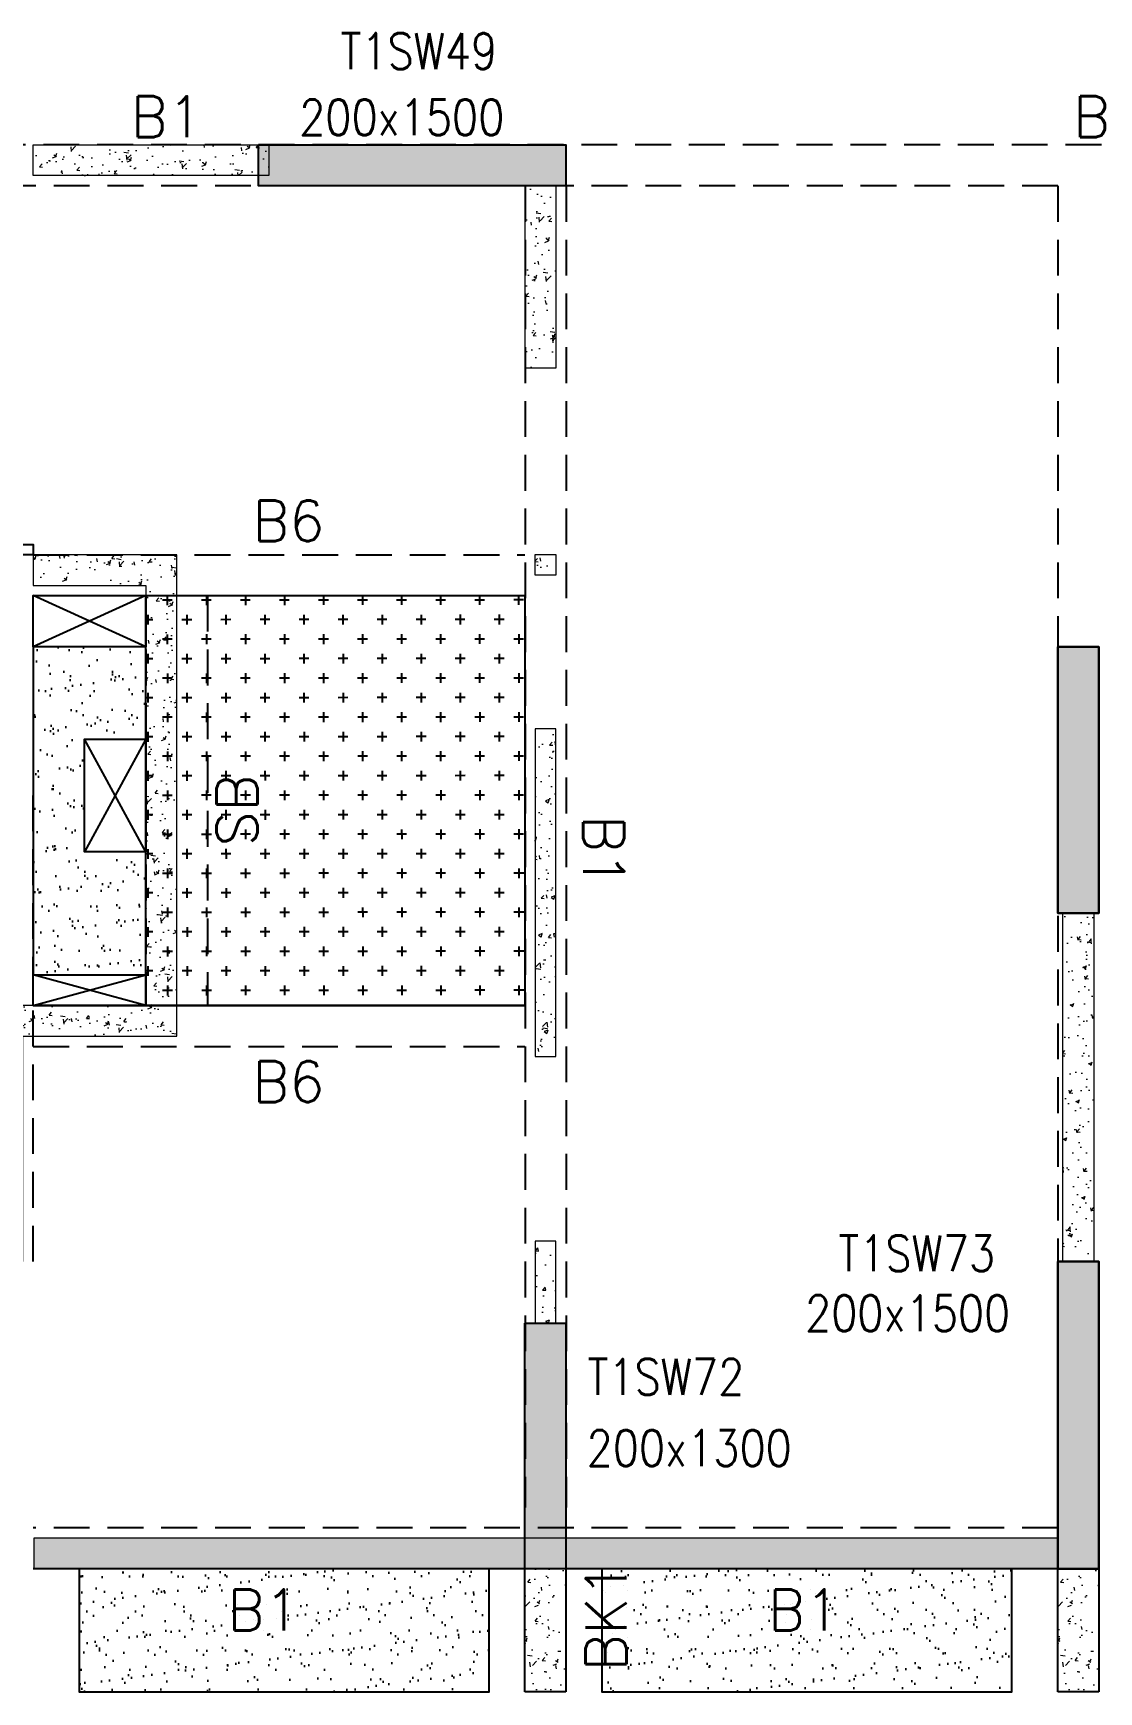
# Model space of a CAD drawing. Header units: millimetres. Extents: x 1078357 to 2594950, y -4969473 to -4636555.
# Drawn here: x 1381976 to 1387176, y -4673310 to -4665214 of the extents above; entities that cross this region are included whole.
import ezdxf

# ---------------------------------------------------------------- set-up
doc = ezdxf.new("R2010")
doc.units = ezdxf.units.MM
for name, pattern in [('CONTINOUS', [0]), ('HIDDEN', [0.375, 0.25, -0.125]), ('New Retail block$0$CONTINOUS', [0])]:
    doc.linetypes.add(name, pattern=pattern)
for name, color, linetype, lineweight in [('A-_ANOTDIMA_D-', 6, 'Continuous', 13), ('COL. NO.', 30, 'Continuous', 25), ('COL. SIZE', 7, 'Continuous', 25), ('HATCH', 8, 'Continuous', 30), ('S-NON STR RCC WALL', 8, 'Continuous', 0)]:
    doc.layers.add(name, color=color, linetype=linetype, lineweight=lineweight)
for name, color, linetype in [('B-200x325', 201, 'HIDDEN'), ('B-200x650', 241, 'HIDDEN'), ('B-300xSLAB THK.', 151, 'Continuous'), ('BK1-200x650', 241, 'HIDDEN'), ('DROP SLAB', 8, 'Continuous'), ('S-COLUMN_SHEAR WALL', 1, 'Continuous'), ('S-PROJECTION', 54, 'New Retail block$0$CONTINOUS'), ('SLAB FOLD', 8, 'Continuous')]:
    doc.layers.add(name, color=color, linetype=linetype)
doc.styles.add('ROMANS', font='romans.shx', dxfattribs={"width": 0.85})

# ---------------------------------------------------------------- blocks, each defined once
blk = doc.blocks.new('G$CD63B60BD')
at = {"layer": 'COL. NO.', "linetype": 'Continuous', "style": 'ROMANS', "width": 0.85}
for s, p in [('T1SW49', (27799.5, 7320.5, -320.4)), ('T1SW73', (30229.3, 1452.6, -320.4)), ('T1SW72', (29004.9, 849.9, -320.4))]:
    blk.add_text(s, height=175, dxfattribs=at).set_placement(p)
at = {"layer": 'COL. SIZE', "linetype": 'Continuous', "style": 'ROMANS', "width": 0.85}
for s, p in [('200x1500', (27598.3, 6997, -320.4)), ('200x1500', (30066.9, 1160.2, -320.4)), ('200x1300', (29000.9, 502.1, -320.4))]:
    blk.add_text(s, height=175, dxfattribs=at).set_placement(p)

msp = doc.modelspace()

# ---------------------------------------------------------------- hatches: boundary and pattern name
at = {"layer": 'DROP SLAB'}
h = msp.add_hatch(dxfattribs=at)
h.set_pattern_fill('CROSS', color=8, scale=15, angle=0.03079)
h.set_pattern_definition([(180.03079016, (-9589313.53, 42169031.03), (-95.19879988, -95.30117261), [47.625, -142.875]), (270.03079016, (-9589337.36, 42169054.83), (95.30117261, -95.19879988), [47.625, -142.875])])
h.paths.add_polyline_path([(1382526.2, -4667959.7), (1384376.2, -4667959.6), (1384376.2, -4669959.4), (1382526.2, -4669959.6)])
at = {"layer": 'HATCH'}
h = msp.add_hatch(dxfattribs=at)
h.set_pattern_fill('AR-SAND', color=8, scale=3, angle=180.02985)
h.set_pattern_definition([(37.47015413, (-4813216.87, 23606765.77), (-4.72361136, 146.8264517), [0, -115.824, 0, -129.54, 0, -123.825]), (7.4701541, (-4813216.87, 23606765.77), (134.9689868, 214.9772528), [0, -62.484, 0, -104.394, 0, -40.005]), (327.47015413, (-4813310.6, 23606765.82), (237.29790347, 0.3075449), [0, -38.1, 0, -137.16, 0, -179.07]), (317.4701541, (-4813310.6, 23606765.82), (229.1017424, 66.759465), [0, -19.05, 0, -89.916, 0, -102.87])])
h.paths.add_polyline_path([(1381976.3, -4669809.6), (1382526.3, -4669809.6), (1382526.3, -4669209.6), (1382226.4, -4669209.6), (1382226.4, -4668659.6), (1382526.3, -4668659.7), (1382526.3, -4668209.6), (1381976.4, -4668209.6)])
h = msp.add_hatch(dxfattribs=at)
h.set_pattern_fill('AR-SAND', color=8, scale=3, angle=179.97015)
h.set_pattern_definition([(37.47015413, (-3685531.5, 18698798.92), (-4.72361136, 146.8264517), [0, -115.824, 0, -129.54, 0, -123.825]), (7.4701541, (-3685531.5, 18698798.92), (134.9689868, 214.9772528), [0, -62.484, 0, -104.394, 0, -40.005]), (327.4701541, (-3685625.23, 18698798.96), (237.2979035, 0.3075449), [0, -38.1, 0, -137.16, 0, -179.07]), (317.4701541, (-3685625.23, 18698798.96), (229.1017424, 66.759465), [0, -19.05, 0, -89.916, 0, -102.87])])
h.paths.add_polyline_path([(1384201.5, -4672709.7), (1382201.5, -4672709.7), (1382201.5, -4673309.7), (1384201.5, -4673309.7)])
h = msp.add_hatch(dxfattribs=at)
h.set_pattern_fill('AR-SAND', color=8, scale=3, angle=179.97015)
h.set_pattern_definition([(37.47015413, (-3688081.5, 18698798.92), (-4.72361136, 146.8264517), [0, -115.824, 0, -129.54, 0, -123.825]), (7.4701541, (-3688081.5, 18698798.92), (134.9689868, 214.9772528), [0, -62.484, 0, -104.394, 0, -40.005]), (327.4701541, (-3688175.23, 18698798.96), (237.2979035, 0.3075449), [0, -38.1, 0, -137.16, 0, -179.07]), (317.4701541, (-3688175.23, 18698798.96), (229.1017424, 66.759465), [0, -19.05, 0, -89.916, 0, -102.87])])
h.paths.add_polyline_path([(1386751.5, -4672709.7), (1384751.5, -4672709.7), (1384751.5, -4673309.7), (1386751.5, -4673309.7)])
at = {"layer": 'S-COLUMN_SHEAR WALL', "lineweight": 25}
h = msp.add_hatch(color=1, dxfattribs=at)
h.dxf.hatch_style = 1
h.paths.add_polyline_path([(1383076.3, -4665759.7), (1384576.3, -4665759.7), (1384576.3, -4665959.7), (1383076.3, -4665959.7)])
at = {"layer": 'S-COLUMN_SHEAR WALL', "lineweight": 25, "extrusion": (-1.00316e-06, -1.91639e-11, 1)}
h = msp.add_hatch(color=1, dxfattribs=at)
h.dxf.hatch_style = 1
h.paths.add_polyline_path([(1386976.3, -4668209.7), (1387176.3, -4668209.7), (1387176.3, -4669509.7), (1386976.3, -4669509.7)])
at = {"layer": 'S-COLUMN_SHEAR WALL', "lineweight": 25, "extrusion": (1.00316e-06, -2.11765e-11, 1)}
h = msp.add_hatch(color=1, dxfattribs=at)
h.dxf.hatch_style = 1
h.paths.add_polyline_path([(1387176.3, -4668209.7), (1386976.3, -4668209.7), (1386976.3, -4669509.7), (1387176.3, -4669509.7)])
at = {"layer": 'S-COLUMN_SHEAR WALL', "lineweight": 25, "extrusion": (-1.00316e-06, -1.91639e-11, 1)}
h = msp.add_hatch(color=1, dxfattribs=at)
h.dxf.hatch_style = 1
h.paths.add_polyline_path([(1386976.2, -4672709.7), (1387176.2, -4672709.7), (1387176.2, -4671209.7), (1386976.2, -4671209.7)])
at = {"layer": 'S-COLUMN_SHEAR WALL', "lineweight": 25, "extrusion": (1.00316e-06, -2.11765e-11, 1)}
h = msp.add_hatch(color=1, dxfattribs=at)
h.dxf.hatch_style = 1
h.paths.add_polyline_path([(1387176.2, -4672709.7), (1386976.2, -4672709.7), (1386976.2, -4671209.7), (1387176.2, -4671209.7)])
at = {"layer": 'S-COLUMN_SHEAR WALL', "lineweight": 25}
h = msp.add_hatch(color=1, dxfattribs=at)
h.dxf.hatch_style = 1
h.paths.add_polyline_path([(1384576.2, -4671509.7), (1384576.2, -4672709.7), (1384376.2, -4672709.7), (1384376.2, -4671509.7)])
at = {"layer": 'S-NON STR RCC WALL'}
h = msp.add_hatch(dxfattribs=at)
h.set_pattern_fill('AR-CONC', color=256)
h.set_pattern_definition([(50, (-4983719.23, 23434810.46), (182.184669, -15.9390855), [19.05, -209.55]), (355, (-4983719.23, 23434810.46), (-35.2434214, 191.0568452), [15.24, -167.6405842]), (100.4514447, (-4983704.05, 23434809.13), (146.9412471, 175.1177519), [16.1900088, -178.0902446]), (46.1842, (-4983719.23, 23434861.26), (271.0790409, -42.042328), [28.575, -314.325]), (96.6355576, (-4983696.64, 23434857.75), (237.404134, 247.4261246), [24.2850231, -267.1356082]), (351.1841512, (-4983719.23, 23434861.26), (237.404134, 247.4261246), [22.859967, -251.459732]), (21, (-4983693.83, 23434848.56), (151.6143913, -102.2651982), [19.05, -209.55]), (326, (-4983693.83, 23434848.56), (61.8020283, 184.1879661), [15.24, -167.64]), (71.451445, (-4983681.2, 23434840.03), (213.4164193, 81.9227689), [16.1900088, -178.0899376]), (37.5, (-4983719.23, 23434810.456), (3.08860325, 84.55503887), [0, -165.608, 0, -170.18, 0, -168.275]), (7.5, (-4983719.23, 23434810.46), (66.8196625, 100.18057482), [0, -97.028, 0, -161.798, 0, -64.135]), (327.5, (-4983775.87, 23434810.456), (135.59059517, -5.728744), [0, -63.5, 0, -198.12, 0, -262.89]), (317.5, (-4983801.27, 23434810.46), (148.1291814, 25.42649103), [0, -82.55, 0, -131.572, 0, -186.69])])
h.paths.add_polyline_path([(1383126.5, -4665909.7), (1381976.5, -4665909.7), (1381976.5, -4665759.7), (1383126.5, -4665759.7)])
h = msp.add_hatch(dxfattribs=at)
h.set_pattern_fill('AR-CONC', color=256, angle=180)
h.set_pattern_definition([(50, (-6067158.69, 28115539.61), (182.184669, -15.93908554), [19.05, -209.55]), (355, (-6067158.7, 28115539.61), (-35.2434214, 191.0568452), [15.24, -167.6405842]), (100.4514447, (-6067143.51, 28115538.29), (146.9412471, 175.1177519), [16.1900088, -178.0902446]), (46.1842, (-6067158.7, 28115590.41), (271.0790409, -42.042328), [28.575, -314.325]), (96.6355576, (-6067136.1, 28115586.9), (237.404134, 247.4261246), [24.2850231, -267.1356082]), (351.1841512, (-6067158.7, 28115590.41), (237.404134, 247.4261246), [22.859967, -251.459732]), (21, (-6067133.29, 28115577.71), (151.6143913, -102.2651982), [19.05, -209.55]), (326, (-6067133.3, 28115577.71), (61.8020283, 184.1879661), [15.24, -167.64]), (71.451445, (-6067120.66, 28115569.2), (213.4164193, 81.9227689), [16.1900088, -178.0899376]), (37.5, (-6067158.69, 28115539.614), (3.08860325, 84.55503887), [0, -165.608, 0, -170.18, 0, -168.275]), (7.5, (-6067158.69, 28115539.61), (66.8196625, 100.18057482), [0, -97.028, 0, -161.798, 0, -64.135]), (327.5, (-6067215.334, 28115539.614), (135.59059517, -5.72874399), [0, -63.5, 0, -198.12, 0, -262.89]), (317.5, (-6067240.73, 28115539.61), (148.1291814, 25.42649103), [0, -82.55, 0, -131.572, 0, -186.69])])
h.paths.add_polyline_path([(1384376.5, -4665959.7), (1384526.5, -4665959.7), (1384526.5, -4666849.6), (1384376.5, -4666849.6)])
h = msp.add_hatch(dxfattribs=at)
h.set_pattern_fill('AR-CONC', color=256, angle=180)
h.set_pattern_definition([(50, (-4983719.23, 23434810.46), (182.184669, -15.9390855), [19.05, -209.55]), (355, (-4983719.23, 23434810.46), (-35.2434214, 191.0568452), [15.24, -167.6405842]), (100.4514447, (-4983704.05, 23434809.13), (146.9412471, 175.1177519), [16.1900088, -178.0902446]), (46.1842, (-4983719.23, 23434861.26), (271.0790409, -42.042328), [28.575, -314.325]), (96.6355576, (-4983696.64, 23434857.75), (237.404134, 247.4261246), [24.2850231, -267.1356082]), (351.1841512, (-4983719.23, 23434861.26), (237.404134, 247.4261246), [22.859967, -251.459732]), (21, (-4983693.83, 23434848.56), (151.6143913, -102.2651982), [19.05, -209.55]), (326, (-4983693.83, 23434848.56), (61.8020283, 184.1879661), [15.24, -167.64]), (71.451445, (-4983681.2, 23434840.03), (213.4164193, 81.9227689), [16.1900088, -178.0899376]), (37.5, (-4983719.23, 23434810.456), (3.08860325, 84.55503887), [0, -165.608, 0, -170.18, 0, -168.275]), (7.5, (-4983719.23, 23434810.46), (66.8196625, 100.18057482), [0, -97.028, 0, -161.798, 0, -64.135]), (327.5, (-4983775.87, 23434810.456), (135.59059517, -5.728744), [0, -63.5, 0, -198.12, 0, -262.89]), (317.5, (-4983801.27, 23434810.46), (148.1291814, 25.42649103), [0, -82.55, 0, -131.572, 0, -186.69])])
h.paths.add_polyline_path([(1382676.5, -4670109.7), (1382676.5, -4667759.7), (1381976.5, -4667759.7), (1381976.5, -4667909.7), (1382526.5, -4667909.7), (1382526.5, -4669959.7), (1381776.5, -4669959.7), (1381776.5, -4671209.7), (1381926.5, -4671209.7), (1381926.5, -4670109.7)])
h = msp.add_hatch(dxfattribs=at)
h.set_pattern_fill('AR-CONC', color=256, angle=180)
h.set_pattern_definition([(50, (2481701, -9254853.38), (182.184669, -15.9390855), [19.05, -209.55]), (355, (2481701, -9254853.38), (-35.2434214, 191.056845), [15.24, -167.640584]), (100.4514447, (2481716.19, -9254854.7), (146.941247, 175.117752), [16.190009, -178.0902446]), (46.1842, (2481701, -9254802.58), (271.079041, -42.042328), [28.575, -314.325]), (96.6355576, (2481723.6, -9254806.08), (237.404134, 247.426125), [24.285023, -267.135608]), (351.184151, (2481701, -9254802.58), (237.404134, 247.426125), [22.859967, -251.459732]), (21, (2481726.4, -9254815.28), (151.6143913, -102.265198), [19.05, -209.55]), (326, (2481726.4, -9254815.28), (61.802028, 184.187966), [15.24, -167.64]), (71.451445, (2481739.04, -9254823.8), (213.416419, 81.922769), [16.190009, -178.0899376]), (37.5, (2481701.01, -9254853.376), (3.08860325, 84.5550389), [0, -165.608, 0, -170.18, 0, -168.275]), (7.5, (2481701.01, -9254853.38), (66.8196625, 100.1805748), [0, -97.028, 0, -161.798, 0, -64.135]), (327.5, (2481644.365, -9254853.376), (135.5905952, -5.728744), [0, -63.5, 0, -198.12, 0, -262.89]), (317.5, (2481618.97, -9254853.38), (148.1291814, 25.426491), [0, -82.55, 0, -131.572, 0, -186.69])])
h.paths.add_polyline_path([(1384426.5, -4667759.5), (1384526.5, -4667759.5), (1384526.5, -4667859.5), (1384426.5, -4667859.5)])
h = msp.add_hatch(dxfattribs=at)
h.set_pattern_fill('AR-CONC', color=256, angle=180)
h.set_pattern_definition([(50, (2481714.22, -9253488.71), (182.184669, -15.9390855), [19.05, -209.55]), (355, (2481714.22, -9253488.71), (-35.2434214, 191.056845), [15.24, -167.640584]), (100.4514447, (2481729.4, -9253490.04), (146.941247, 175.117752), [16.190009, -178.0902446]), (46.1842, (2481714.22, -9253437.9), (271.079041, -42.042328), [28.575, -314.325]), (96.6355576, (2481736.8, -9253441.41), (237.404134, 247.426125), [24.285023, -267.135608]), (351.184151, (2481714.22, -9253437.9), (237.404134, 247.426125), [22.859967, -251.459732]), (21, (2481739.62, -9253450.61), (151.6143913, -102.265198), [19.05, -209.55]), (326, (2481739.62, -9253450.61), (61.802028, 184.187966), [15.24, -167.64]), (71.451445, (2481752.26, -9253459.13), (213.416419, 81.922769), [16.190009, -178.0899376]), (37.5, (2481714.22, -9253488.71), (3.08860325, 84.5550389), [0, -165.608, 0, -170.18, 0, -168.275]), (7.5, (2481714.22, -9253488.71), (66.8196625, 100.1805748), [0, -97.028, 0, -161.798, 0, -64.135]), (327.5, (2481657.58, -9253488.71), (135.5905952, -5.728744), [0, -63.5, 0, -198.12, 0, -262.89]), (317.5, (2481632.18, -9253488.71), (148.1291814, 25.426491), [0, -82.55, 0, -131.572, 0, -186.69])])
h.paths.add_polyline_path([(1384426.5, -4670209.5), (1384526.5, -4670209.5), (1384526.5, -4668609.5), (1384426.5, -4668609.5)])
at = {"layer": 'S-NON STR RCC WALL', "ltscale": 700}
h = msp.add_hatch(dxfattribs=at)
h.set_pattern_fill('AR-CONC', color=256)
h.set_pattern_definition([(50, (253885.15, 106283), (182.184669, -15.9390855), [19.05, -209.55]), (355, (253885.15, 106283), (-35.2434214, 191.056845), [15.24, -167.640584]), (100.4514447, (253900.33, 106281.68), (146.941247, 175.117752), [16.190009, -178.0902446]), (46.1842, (253885.15, 106333.8), (271.079041, -42.042328), [28.575, -314.325]), (96.6355576, (253907.74, 106330.3), (237.404134, 247.426125), [24.285023, -267.135608]), (351.184151, (253885.15, 106333.8), (237.404134, 247.426125), [22.859967, -251.459732]), (21, (253910.55, 106321.1), (151.6143913, -102.265198), [19.05, -209.55]), (326, (253910.55, 106321.1), (61.802028, 184.187966), [15.24, -167.64]), (71.451445, (253923.19, 106312.58), (213.416419, 81.922769), [16.190009, -178.0899376]), (37.5, (253885.15, 106283.004), (3.08860325, 84.5550389), [0, -165.608, 0, -170.18, 0, -168.275]), (7.5, (253885.15, 106283), (66.8196625, 100.1805748), [0, -97.028, 0, -161.798, 0, -64.135]), (327.5, (253828.51, 106283.004), (135.5905952, -5.728744), [0, -63.5, 0, -198.12, 0, -262.89]), (317.5, (253803.11, 106283), (148.1291814, 25.426491), [0, -82.55, 0, -131.572, 0, -186.69])])
h.paths.add_polyline_path([(1387001.5, -4669509.7), (1387151.5, -4669509.7), (1387151.5, -4671209.7), (1387001.5, -4671209.7)])
at = {"layer": 'S-NON STR RCC WALL'}
h = msp.add_hatch(dxfattribs=at)
h.set_pattern_fill('AR-CONC', color=256, angle=180)
h.set_pattern_definition([(50, (1384489.5, -4569469.52), (182.18467, -15.93909), [19.05, -209.55]), (355, (1384489.5, -4569469.52), (-35.24342, 191.05685), [15.24, -167.6406]), (100.45144, (1384504.69, -4569470.85), (146.94125, 175.11775), [16.19, -178.09024]), (46.1842, (1384489.5, -4569418.72), (271.07904, -42.04233), [28.575, -314.325]), (96.63556, (1384512.1, -4569422.23), (237.4041, 247.4261), [24.285, -267.1356]), (351.18415, (1384489.5, -4569418.72), (237.4041, 247.4261), [22.86, -251.4597]), (21, (1384514.9, -4569431.42), (151.6144, -102.2652), [19.05, -209.55]), (326, (1384514.9, -4569431.42), (61.80203, 184.18797), [15.24, -167.64]), (71.45144, (1384527.54, -4569439.95), (213.41642, 81.92277), [16.19, -178.08994]), (37.5, (1384489.505, -4569469.524), (3.088603, 84.55504), [0, -165.608, 0, -170.18, 0, -168.275]), (7.5, (1384489.51, -4569469.52), (66.81966, 100.180575), [0, -97.028, 0, -161.798, 0, -64.135]), (327.5, (1384432.863, -4569469.524), (135.590595, -5.728744), [0, -63.5, 0, -198.12, 0, -262.89]), (317.5, (1384407.46, -4569469.52), (148.12918, 25.42649), [0, -82.55, 0, -131.572, 0, -186.69])])
h.paths.add_polyline_path([(1384426.5, -4671510), (1384526.5, -4671510), (1384526.5, -4671109.5), (1384426.5, -4671109.5)])
h = msp.add_hatch(dxfattribs=at)
h.set_pattern_fill('AR-CONC', color=256, angle=180)
h.set_pattern_definition([(50, (-6080943.95, 28118829.64), (182.184669, -15.93908554), [19.05, -209.55]), (355, (-6080943.95, 28118829.64), (-35.2434214, 191.0568452), [15.24, -167.6405842]), (100.4514447, (-6080928.76, 28118828.32), (146.9412471, 175.1177519), [16.1900088, -178.0902446]), (46.1842, (-6080943.95, 28118880.44), (271.0790409, -42.042328), [28.575, -314.325]), (96.6355576, (-6080921.36, 28118876.94), (237.404134, 247.4261246), [24.2850231, -267.1356082]), (351.1841512, (-6080943.95, 28118880.44), (237.404134, 247.4261246), [22.859967, -251.459732]), (21, (-6080918.55, 28118867.74), (151.6143913, -102.2651982), [19.05, -209.55]), (326, (-6080918.55, 28118867.74), (61.8020283, 184.1879661), [15.24, -167.64]), (71.451445, (-6080905.91, 28118859.22), (213.4164193, 81.9227689), [16.1900088, -178.0899376]), (37.5, (-6080943.946, 28118829.644), (3.08860325, 84.55503887), [0, -165.608, 0, -170.18, 0, -168.275]), (7.5, (-6080943.95, 28118829.64), (66.8196625, 100.18057482), [0, -97.028, 0, -161.798, 0, -64.135]), (327.5, (-6081000.59, 28118829.644), (135.59059517, -5.72874399), [0, -63.5, 0, -198.12, 0, -262.89]), (317.5, (-6081025.99, 28118829.64), (148.1291814, 25.42649103), [0, -82.55, 0, -131.572, 0, -186.69])])
h.paths.add_polyline_path([(1381979.4, -4672709.7), (1386976.5, -4672709.7), (1386976.5, -4672559.7), (1381979.4, -4672559.7)])
h = msp.add_hatch(dxfattribs=at)
h.set_pattern_fill('AR-CONC', color=256, angle=180)
h.set_pattern_definition([(50, (-8245796.07, 37566397.63), (182.184669, -15.93908554), [19.05, -209.55]), (355, (-8245796.07, 37566397.63), (-35.2434214, 191.0568452), [15.24, -167.6405842]), (100.4514447, (-8245780.89, 37566396.3), (146.9412471, 175.1177519), [16.1900088, -178.0902446]), (46.1842, (-8245796.07, 37566448.43), (271.0790409, -42.0423279), [28.575, -314.325]), (96.6355576, (-8245773.48, 37566444.93), (237.404134, 247.4261246), [24.2850231, -267.1356082]), (351.1841512, (-8245796.07, 37566448.43), (237.404134, 247.4261246), [22.859967, -251.459732]), (21, (-8245770.67, 37566435.73), (151.61439127, -102.2651982), [19.05, -209.55]), (326, (-8245770.67, 37566435.73), (61.80202835, 184.1879661), [15.24, -167.64]), (71.451445, (-8245758.04, 37566427.21), (213.4164193, 81.9227689), [16.1900088, -178.0899376]), (37.5, (-8245796.07, 37566397.63), (3.08860325, 84.55503887), [0, -165.608, 0, -170.18, 0, -168.275]), (7.5, (-8245796.07, 37566397.63), (66.81966251, 100.18057482), [0, -97.028, 0, -161.798, 0, -64.135]), (327.5, (-8245852.715, 37566397.63), (135.59059517, -5.72874399), [0, -63.5, 0, -198.12, 0, -262.89]), (317.5, (-8245878.11, 37566397.63), (148.1291814, 25.42649103), [0, -82.55, 0, -131.572, 0, -186.69])])
h.paths.add_polyline_path([(1384576.2, -4672709.6), (1384376.2, -4672709.6), (1384376.2, -4673309.6), (1384576.2, -4673309.6), (1384576.2, -4673309.6), (1384576.2, -4672709.8)], is_closed=False)
h = msp.add_hatch(dxfattribs=at)
h.set_pattern_fill('AR-CONC', color=256, angle=180)
h.set_pattern_definition([(50, (-8243196.05, 37566397.63), (182.184669, -15.93908554), [19.05, -209.55]), (355, (-8243196.05, 37566397.63), (-35.2434214, 191.0568452), [15.24, -167.6405842]), (100.4514447, (-8243180.87, 37566396.3), (146.9412471, 175.1177519), [16.1900088, -178.0902446]), (46.1842, (-8243196.05, 37566448.43), (271.0790409, -42.0423279), [28.575, -314.325]), (96.6355576, (-8243173.46, 37566444.93), (237.404134, 247.4261246), [24.2850231, -267.1356082]), (351.1841512, (-8243196.05, 37566448.43), (237.404134, 247.4261246), [22.859967, -251.459732]), (21, (-8243170.65, 37566435.73), (151.61439127, -102.2651982), [19.05, -209.55]), (326, (-8243170.65, 37566435.73), (61.80202835, 184.1879661), [15.24, -167.64]), (71.451445, (-8243158.02, 37566427.21), (213.4164193, 81.9227689), [16.1900088, -178.0899376]), (37.5, (-8243196.05, 37566397.63), (3.08860325, 84.55503887), [0, -165.608, 0, -170.18, 0, -168.275]), (7.5, (-8243196.05, 37566397.63), (66.81966251, 100.18057482), [0, -97.028, 0, -161.798, 0, -64.135]), (327.5, (-8243252.694, 37566397.63), (135.59059517, -5.72874399), [0, -63.5, 0, -198.12, 0, -262.89]), (317.5, (-8243278.09, 37566397.63), (148.1291814, 25.42649103), [0, -82.55, 0, -131.572, 0, -186.69])])
h.paths.add_polyline_path([(1387176.2, -4672709.6), (1386976.2, -4672709.6), (1386976.2, -4673309.6), (1387176.2, -4673309.6), (1387176.2, -4673309.6), (1387176.2, -4672709.8)], is_closed=False)

# ---------------------------------------------------------------- linework, layer by layer
at = {"layer": 'B-200x325', "ltscale": 700}
for p, q in [((1381976.3, -4667759.6, 0), (1384376.1, -4667759.6, 0)), ((1381976.2, -4670159.4, 0), (1384376.2, -4670159.4, 0))]:
    msp.add_line(p, q, dxfattribs=at)
at = {"layer": 'B-200x325', "linetype": 'Continuous', "ltscale": 700}
for p, q in [((1381976.3, -4667959.6, 0), (1384376.1, -4667959.6, 0)), ((1381976.2, -4669959.4, 0), (1384376.2, -4669959.4, 0))]:
    msp.add_line(p, q, dxfattribs=at)
at = {"layer": 'B-200x650', "linetype": 'HIDDEN', "ltscale": 700}
for p, q in [((1392176.5, -4665759.7, 0), (1381319.8, -4665759.7, 0)), ((1386976.5, -4665959.7, 0), (1381319.8, -4665959.7, 0)), ((1384376.5, -4665959.7, 0), (1384376.5, -4672409.6, 0)), ((1384576.5, -4665959.7, 0), (1384576.5, -4672409.6, 0)), ((1386976.5, -4665959.7, 0), (1386976.5, -4668209.7, 0)), ((1386976.5, -4668209.7, 0), (1386976.5, -4671209.7, 0)), ((1381976.5, -4671209.7, 0), (1381976.5, -4668909.6, 0)), ((1386976.5, -4672509.6, 0), (1381976.5, -4672509.6, 0))]:
    msp.add_line(p, q, dxfattribs=at)
at = {"layer": 'B-200x650', "linetype": 'CONTINOUS', "ltscale": 700}
for p, q in [((1386976.5, -4672709.6, 0), (1381976.5, -4672709.6, 0)), ((1384376.2, -4673309.7, 0), (1384376.2, -4672709.7, 0)), ((1384576.2, -4672709.7, 0), (1384576.2, -4673309.7, 0)), ((1386976.2, -4673309.7, 0), (1386976.2, -4672709.7, 0)), ((1387176.2, -4672709.7, 0), (1387176.2, -4673309.7, 0)), ((1384576.2, -4673309.7, 0), (1384376.2, -4673309.7, 0)), ((1387176.2, -4673309.7, 0), (1386976.2, -4673309.7, 0))]:
    msp.add_line(p, q, dxfattribs=at)
at = {"layer": 'B-300xSLAB THK.', "linetype": 'HIDDEN', "ltscale": 700}
for p, q in [((1382526.2, -4667959.8, 0), (1382526.2, -4669959.6, 0)), ((1382826.2, -4667959.8, 0), (1382826.2, -4669959.6, 0))]:
    msp.add_line(p, q, dxfattribs=at)
at = {"layer": 'BK1-200x650', "linetype": 'Continuous', "ltscale": 700, "elevation": 0}
msp.add_lwpolyline([(1381976.5, -4667759.7), (1381776.5, -4667759.7), (1381776.5, -4667709.5), (1381976.5, -4667709.5)], close=True, dxfattribs=at)
at = {"layer": 'DROP SLAB', "color": 3, "linetype": 'CONTINOUS', "ltscale": 500}
for p, q in [((1382526.4, -4667959.6, 0), (1381976.4, -4668209.6, 0)), ((1382526.4, -4668209.6, 0), (1381976.5, -4667959.6, 0)), ((1382526.4, -4669209.6, 0), (1382226.4, -4668659.6, 0)), ((1382526.4, -4668659.6, 0), (1382226.4, -4669209.6, 0)), ((1382525.5, -4669959.4, 0), (1381976.4, -4669809.6, 0)), ((1381976.4, -4669959.6, 0), (1382526.4, -4669809.6, 0))]:
    msp.add_line(p, q, dxfattribs=at)
at = {"layer": 'DROP SLAB', "color": 3, "linetype": 'CONTINOUS', "ltscale": 500, "elevation": 0}
for points in [[(1382526.4, -4668209.6), (1381976.5, -4668209.6), (1381976.5, -4667959.6), (1382526.4, -4667959.6)], [(1382526.2, -4667959.7), (1384376.2, -4667959.6), (1384376.2, -4669959.4), (1382526.2, -4669959.6)], [(1382526.4, -4669209.6), (1382226.4, -4669209.6), (1382226.4, -4668659.6), (1382526.4, -4668659.6)], [(1382526.4, -4669959.4), (1381976.4, -4669959.4), (1381976.4, -4669809.6), (1382526.4, -4669809.6)]]:
    msp.add_lwpolyline(points, close=True, dxfattribs=at)
at = {"layer": 'S-COLUMN_SHEAR WALL', "color": 1, "lineweight": 25, "elevation": 0}
for points in [[(1383076.3, -4665759.7), (1384576.3, -4665759.7), (1384576.3, -4665959.7), (1383076.3, -4665959.7)], [(1384376.2, -4671509.9), (1384576.2, -4671509.9), (1384576.2, -4672709.7), (1384376.2, -4672709.7)]]:
    msp.add_lwpolyline(points, close=True, dxfattribs=at)
at = {"layer": 'S-COLUMN_SHEAR WALL', "color": 1, "lineweight": 25, "extrusion": (-1.00316e-06, -1.91639e-11, 1), "elevation": -1.4}
for points in [[(1386976.3, -4668209.7), (1387176.3, -4668209.7), (1387176.3, -4669509.7), (1386976.3, -4669509.7)], [(1386976.2, -4672709.7), (1387176.2, -4672709.7), (1387176.2, -4671209.7), (1386976.2, -4671209.7)]]:
    msp.add_lwpolyline(points, close=True, dxfattribs=at)
at = {"layer": 'S-COLUMN_SHEAR WALL', "color": 1, "lineweight": 25, "extrusion": (1.00316e-06, -2.11765e-11, 1), "elevation": 1.4}
for points in [[(1387176.3, -4668209.7), (1386976.3, -4668209.7), (1386976.3, -4669509.7), (1387176.3, -4669509.7)], [(1387176.2, -4672709.7), (1386976.2, -4672709.7), (1386976.2, -4671209.7), (1387176.2, -4671209.7)]]:
    msp.add_lwpolyline(points, close=True, dxfattribs=at)
at = {"layer": 'S-NON STR RCC WALL', "ltscale": 700, "elevation": 0}
for points in [[(1383126.5, -4665909.7), (1381976.5, -4665909.7), (1381976.5, -4665759.7), (1383126.5, -4665759.7)], [(1384376.5, -4665959.7), (1384526.5, -4665959.7), (1384526.5, -4666849.6), (1384376.5, -4666849.6)], [(1384426.5, -4667759.5), (1384526.5, -4667759.5), (1384526.5, -4667859.5), (1384426.5, -4667859.5)], [(1384426.5, -4670209.5), (1384526.5, -4670209.5), (1384526.5, -4668609.5), (1384426.5, -4668609.5)], [(1387001.5, -4669509.7), (1387151.5, -4669509.7), (1387151.5, -4671209.7), (1387001.5, -4671209.7)]]:
    msp.add_lwpolyline(points, close=True, dxfattribs=at)
at = {"layer": 'S-NON STR RCC WALL', "elevation": 0}
for points in [[(1382676.5, -4670109.7), (1382676.5, -4667759.7), (1381976.5, -4667759.7), (1381976.5, -4667909.7), (1382526.5, -4667909.7), (1382526.5, -4669959.7), (1381776.5, -4669959.7), (1381776.5, -4671209.7), (1381926.5, -4671209.7), (1381926.5, -4670109.7)], [(1384426.5, -4671510), (1384526.5, -4671510), (1384526.5, -4671109.5), (1384426.5, -4671109.5)], [(1381979.4, -4672709.7), (1386976.5, -4672709.7), (1386976.5, -4672559.7), (1381979.4, -4672559.7)]]:
    msp.add_lwpolyline(points, close=True, dxfattribs=at)
at = {"layer": 'S-PROJECTION', "elevation": 0}
for points in [[(1384201.5, -4672709.7), (1382201.5, -4672709.7), (1382201.5, -4673309.7), (1384201.5, -4673309.7)], [(1386751.5, -4672709.7), (1384751.5, -4672709.7), (1384751.5, -4673309.7), (1386751.5, -4673309.7)]]:
    msp.add_lwpolyline(points, close=True, dxfattribs=at)
at = {"layer": 'SLAB FOLD', "color": 8, "ltscale": 1000, "elevation": 0}
msp.add_lwpolyline([(1381976.3, -4669809.6), (1382526.3, -4669809.6), (1382526.3, -4669209.6), (1382226.4, -4669209.6), (1382226.4, -4668659.6), (1382526.3, -4668659.7), (1382526.3, -4668209.6), (1381976.4, -4668209.6), (1381976.3, -4669809.6)], dxfattribs=at)

# ---------------------------------------------------------------- block references
at = {"layer": 'A-_ANOTDIMA_D-', "color": 2, "ltscale": 700}
msp.add_blockref('G$CD63B60BD', (1355676.2, -4672709.7, 0), dxfattribs=at)

# ---------------------------------------------------------------- texts
at = {"layer": 'B-200x325', "linetype": 'Continuous', "ltscale": 700, "style": 'ROMANS'}
for p in [(1383045.7, -4667694.4, -2.7), (1383045.7, -4670431.6, -2.7)]:
    msp.add_text('B6', height=200, rotation=0.00134, dxfattribs=at).set_placement(p)
at = {"layer": 'B-200x650', "linetype": 'HIDDEN', "ltscale": 500, "style": 'ROMANS'}
for rotation, p in [(0.00094, (1382452, -4665722.5, -2.7)), (0.00094, (1387050.9, -4665722.5, -2.7)), (269.99906, (1384660.3, -4669031, -2.7)), (0.00094, (1382924.5, -4673010, -2.7)), (0.00094, (1385562.2, -4673010, -2.7))]:
    msp.add_text('B1', height=200, rotation=rotation, dxfattribs=at).set_placement(p)
at = {"layer": 'B-200x650', "linetype": 'CONTINOUS', "ltscale": 700, "style": 'ROMANS'}
msp.add_text('BK1', height=200, rotation=90, dxfattribs=at).set_placement((1384871.9, -4673209.3, 50))
at = {"layer": 'B-300xSLAB THK.', "linetype": 'Continuous', "ltscale": 700, "style": 'ROMANS'}
msp.add_text('SB', height=200, rotation=90.00094, dxfattribs=at).set_placement((1383070.9, -4669183.9, -2.7))

doc.saveas('drawing.dxf')
